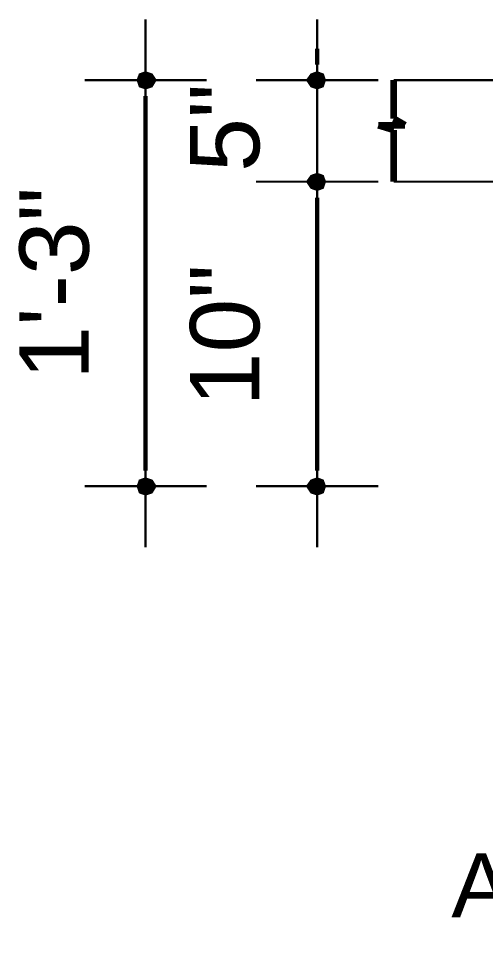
# Model space of a CAD drawing. Header units: millimetres. Extents: x 5 to 350, y 3 to 213.
# Drawn here: x 48.06 to 65.59, y 154.3 to 188.76 of the extents above; entities that cross this region are included whole.
import ezdxf

# ---------------------------------------------------------------- set-up
doc = ezdxf.new("R2010")
doc.units = ezdxf.units.MM
for name, color, linetype in [('H', 251, 'Continuous'), ('P', 255, 'Continuous'), ('T', 255, 'Continuous')]:
    doc.layers.add(name, color=color, linetype=linetype)
doc.styles.get("Standard").update_dxf_attribs({"font": 'arial.ttf'})

msp = doc.modelspace()

# ---------------------------------------------------------------- hatches: boundary and pattern name
at = {"layer": 'H', "linetype": 'Continuous'}
for points in [[(52.828, 186.443), (52.582, 186.69), (52.828, 186.778), (52.828, 186.443)], [(52.828, 186.443), (52.828, 186.778), (53.093, 186.69), (52.828, 186.443)], [(59.267, 186.443), (59.02, 186.69), (59.267, 186.778), (59.267, 186.443)], [(59.267, 186.443), (59.267, 186.778), (59.514, 186.69), (59.267, 186.443)], [(52.493, 186.443), (52.582, 186.69), (52.828, 186.443), (52.493, 186.443)], [(52.582, 186.178), (52.493, 186.443), (52.828, 186.443), (52.582, 186.178)], [(52.828, 186.09), (52.582, 186.178), (52.828, 186.443), (52.828, 186.09)], [(52.828, 186.443), (53.093, 186.69), (53.252, 186.443), (52.828, 186.443)], [(52.828, 186.09), (52.828, 186.443), (53.093, 186.178), (52.828, 186.09)], [(53.093, 186.178), (52.828, 186.443), (53.252, 186.443), (53.093, 186.178)], [(58.843, 186.443), (59.02, 186.69), (59.267, 186.443), (58.843, 186.443)], [(59.02, 186.178), (58.843, 186.443), (59.267, 186.443), (59.02, 186.178)], [(59.267, 186.09), (59.02, 186.178), (59.267, 186.443), (59.267, 186.09)], [(59.267, 186.443), (59.514, 186.69), (59.602, 186.443), (59.267, 186.443)], [(59.267, 186.09), (59.267, 186.443), (59.514, 186.178), (59.267, 186.09)], [(59.514, 186.178), (59.267, 186.443), (59.602, 186.443), (59.514, 186.178)], [(58.843, 182.633), (59.02, 182.88), (59.267, 182.633), (58.843, 182.633)], [(58.843, 182.633), (59.02, 182.88), (59.267, 182.633), (58.843, 182.633)], [(59.267, 182.633), (59.02, 182.88), (59.267, 182.968), (59.267, 182.633)], [(59.267, 182.633), (59.02, 182.88), (59.267, 182.968), (59.267, 182.633)], [(59.267, 182.633), (59.267, 182.968), (59.514, 182.88), (59.267, 182.633)], [(59.267, 182.633), (59.267, 182.968), (59.514, 182.88), (59.267, 182.633)], [(59.267, 182.633), (59.514, 182.88), (59.602, 182.633), (59.267, 182.633)], [(59.267, 182.633), (59.514, 182.88), (59.602, 182.633), (59.267, 182.633)], [(59.02, 182.368), (58.843, 182.633), (59.267, 182.633), (59.02, 182.368)], [(59.02, 182.368), (58.843, 182.633), (59.267, 182.633), (59.02, 182.368)], [(59.267, 182.28), (59.02, 182.368), (59.267, 182.633), (59.267, 182.28)], [(59.267, 182.28), (59.02, 182.368), (59.267, 182.633), (59.267, 182.28)], [(59.267, 182.28), (59.267, 182.633), (59.514, 182.368), (59.267, 182.28)], [(59.514, 182.368), (59.267, 182.633), (59.602, 182.633), (59.514, 182.368)], [(59.267, 182.28), (59.267, 182.633), (59.514, 182.368), (59.267, 182.28)], [(59.514, 182.368), (59.267, 182.633), (59.602, 182.633), (59.514, 182.368)], [(52.493, 171.203), (52.582, 171.45), (52.828, 171.203), (52.493, 171.203)], [(52.828, 171.203), (52.582, 171.45), (52.828, 171.538), (52.828, 171.203)], [(52.828, 171.203), (52.828, 171.538), (53.093, 171.45), (52.828, 171.203)], [(52.828, 171.203), (53.093, 171.45), (53.252, 171.203), (52.828, 171.203)], [(58.843, 171.203), (59.02, 171.45), (59.267, 171.203), (58.843, 171.203)], [(59.267, 171.203), (59.02, 171.45), (59.267, 171.538), (59.267, 171.203)], [(59.267, 171.203), (59.267, 171.538), (59.514, 171.45), (59.267, 171.203)], [(59.267, 171.203), (59.514, 171.45), (59.602, 171.203), (59.267, 171.203)], [(52.582, 170.938), (52.493, 171.203), (52.828, 171.203), (52.582, 170.938)], [(52.828, 170.85), (52.582, 170.938), (52.828, 171.203), (52.828, 170.85)], [(52.828, 170.85), (52.828, 171.203), (53.093, 170.938), (52.828, 170.85)], [(53.093, 170.938), (52.828, 171.203), (53.252, 171.203), (53.093, 170.938)], [(59.02, 170.938), (58.843, 171.203), (59.267, 171.203), (59.02, 170.938)], [(59.267, 170.85), (59.02, 170.938), (59.267, 171.203), (59.267, 170.85)], [(59.267, 170.85), (59.267, 171.203), (59.514, 170.938), (59.267, 170.85)], [(59.514, 170.938), (59.267, 171.203), (59.602, 171.203), (59.514, 170.938)]]:
    msp.add_hatch(color=256, dxfattribs=at).paths.add_polyline_path(points)

# ---------------------------------------------------------------- linework, layer by layer
at = {"layer": 'P'}
for points, const_width in [([(52.828, 184.15), (52.828, 188.718)], 0.085), ([(59.267, 188.718), (59.267, 184.15)], 0.085), ([(59.267, 187.025), (59.267, 187.625)], 0.169), ([(50.553, 186.443), (55.122, 186.443)], 0.085), ([(61.56, 186.443), (56.974, 186.443)], 0.085), ([(62.142, 184.997), (62.142, 186.443)], 0.254), ([(83.15, 186.443), (62.142, 186.443)], 0.085), ([(52.828, 185.843), (52.828, 171.785)], 0.169), ([(62.565, 184.75), (62.142, 184.997)], 0.254), ([(59.267, 180.34), (59.267, 184.908)], 0.085), ([(59.267, 180.34), (59.267, 184.908)], 0.085), ([(62.142, 184.573), (61.56, 184.75)], 0.254), ([(61.56, 184.75), (62.565, 184.75)], 0.254), ([(62.142, 182.633), (62.142, 184.573)], 0.254), ([(56.974, 182.633), (61.56, 182.633)], 0.085), ([(56.974, 182.633), (61.56, 182.633)], 0.085), ([(62.142, 182.633), (68.404, 182.633)], 0.085), ([(59.267, 182.033), (59.267, 181.522)], 0.169), ([(59.267, 182.033), (59.267, 171.785)], 0.169), ([(52.828, 173.478), (52.828, 168.91)], 0.085), ([(59.267, 173.478), (59.267, 168.91)], 0.085), ([(55.122, 171.203), (50.553, 171.203)], 0.085), ([(61.56, 171.203), (56.974, 171.203)], 0.085)]:
    msp.add_lwpolyline(points, dxfattribs=dict(at, const_width=const_width))

# ---------------------------------------------------------------- texts
at = {"layer": 'T', "char_height": 2.6, "attachment_point": 1, "rotation": 90}
for s, insert in [('{\\fArial|b0|i0|c0|p18;5"}', (54.5, 183)), ('{\\fArial|b0|i0|c0|p18;1\'-3"}', (48.1, 175.2)), ('{\\fArial|b0|i0|c0|p18;10"}', (54.5, 174.2))]:
    msp.add_mtext(s, dxfattribs=dict(at, insert=insert))
at = {"layer": 'T', "insert": (64.3, 154.3), "char_height": 2.4, "attachment_point": 7}
msp.add_mtext('{\\fArial|b0|i0|c0|p18;At Support.}', dxfattribs=at)

doc.saveas('drawing.dxf')
